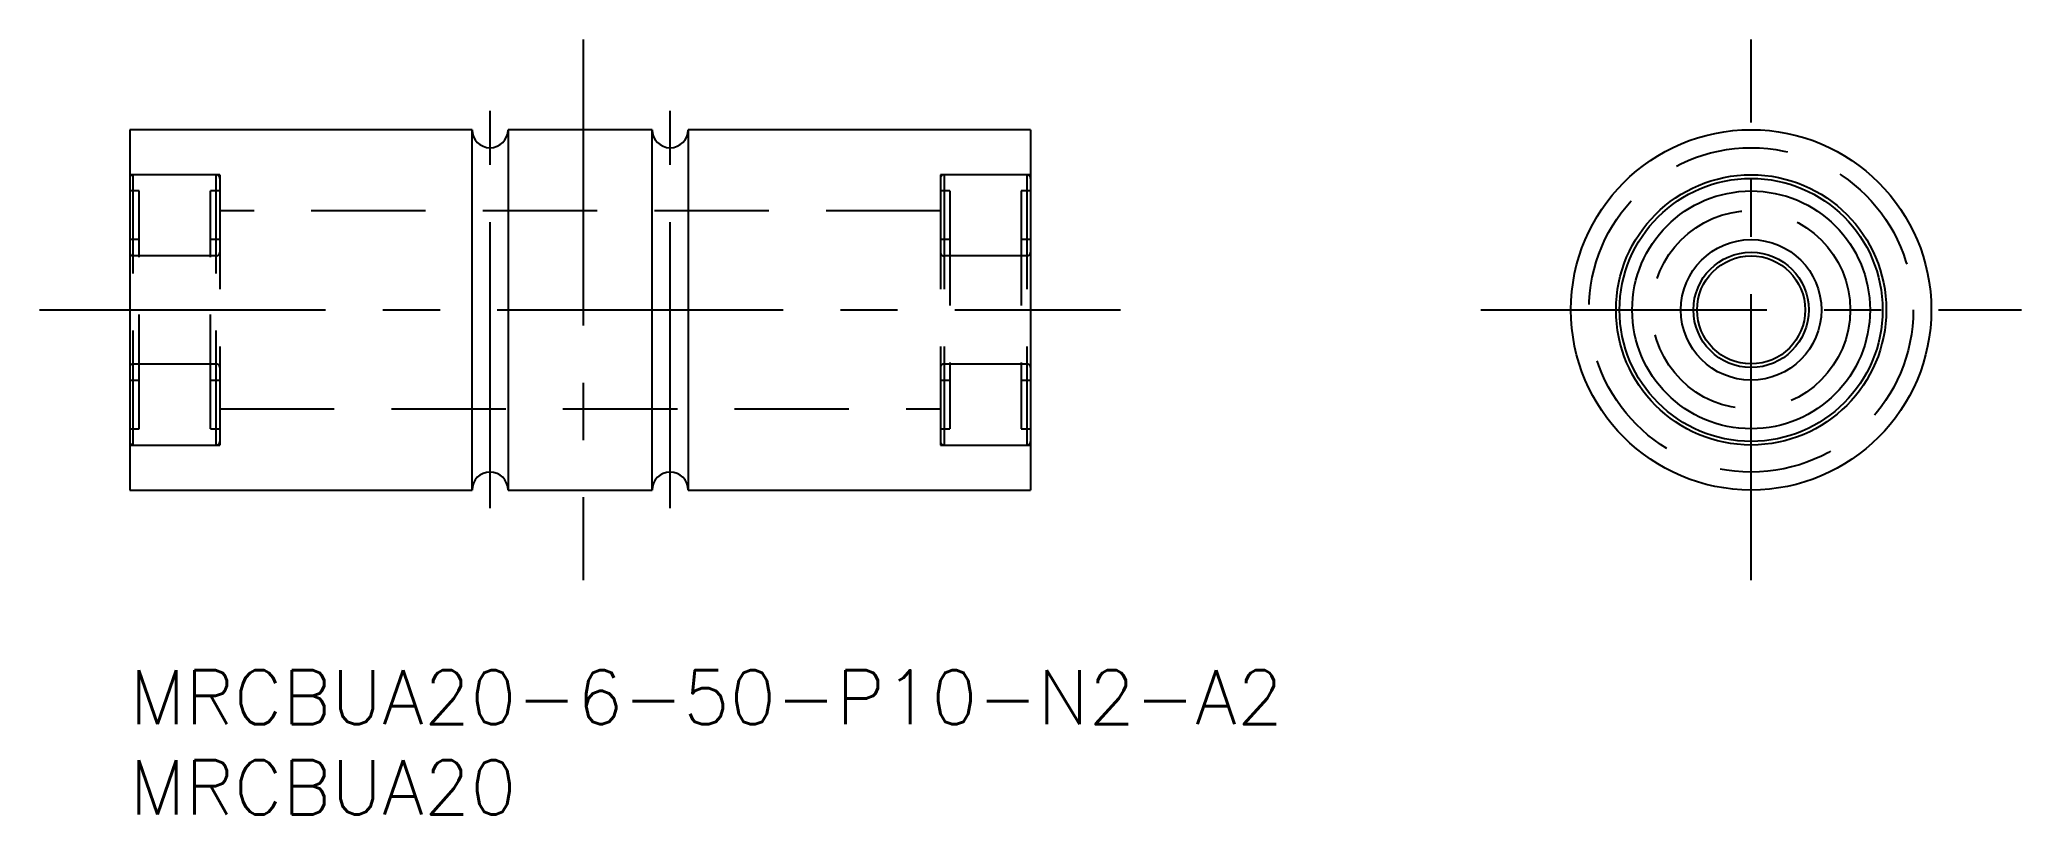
# Model space of a CAD drawing. Extents: x -5 to 105, y -8 to 35.
import ezdxf

# ---------------------------------------------------------------- set-up
doc = ezdxf.new("R2010")
doc.units = 0
doc.header["$LTSCALE"] = 0.5
doc.linetypes.add('CENTER', pattern=[50.8, 31.75, -6.35, 6.35, -6.35])
doc.linetypes.add('DASHED', pattern=[19.05, 12.7, -6.35])
for name, color, linetype in [('MSM_CENTER', 1, 'CENTER'), ('MSM_CONTINUOUS', 7, 'CONTINUOUS'), ('MSM_DASHED', 4, 'DASHED'), ('MSM_NARROW', 5, 'CONTINUOUS'), ('MSM_PART_NUMBER', 7, 'CONTINUOUS')]:
    doc.layers.add(name, color=color, linetype=linetype)
doc.styles.get("Standard").update_dxf_attribs({"font": 'txt.shx', "height": 3, "bigfont": 'bigfont.shx'})

msp = doc.modelspace()

# ---------------------------------------------------------------- linework, layer by layer
at = {"layer": 'MSM_CENTER'}
for p, q in [((25.165, 35), (25.165, 5)), ((90, 5), (90, 35)), ((20, 9), (20, 31.05)), ((30, 9), (30, 31.05)), ((-5, 20), (55, 20)), ((75, 20), (105, 20))]:
    msp.add_line(p, q, dxfattribs=at)
at = {"layer": 'MSM_CONTINUOUS'}
for p, q in [((19, 30), (0, 30)), ((0, 30), (0, 10)), ((19, 10), (19, 30)), ((21, 30), (21, 10)), ((29, 30), (21, 30)), ((29, 10), (29, 30)), ((31, 30), (31, 10)), ((50, 30), (31, 30)), ((50, 30), (50, 10)), ((0, 10), (19, 10)), ((21, 10), (29, 10)), ((31, 10), (50, 10))]:
    msp.add_line(p, q, dxfattribs=at)
for radius in [10, 7.5, 6.6, 3.9, 3]:
    msp.add_circle((90, 20), radius, dxfattribs=at)
for centre, start, end in [((20, 30), 180, 0), ((30, 30), 180, 0), ((20, 10), 0, 180), ((30, 10), 0, 180)]:
    msp.add_arc(centre, 1, start, end, dxfattribs=at)
at = {"layer": 'MSM_DASHED'}
for p, q in [((5, 27.5), (0, 27.5)), ((0.5235, 26.6), (0, 26.6)), ((0.2, 12.5), (0.2, 27.5)), ((0.5235, 13.4), (0.5235, 26.6)), ((5, 26.6), (4.4765, 26.6)), ((4.4765, 13.4), (4.4765, 26.6)), ((4.8, 12.5), (4.8, 27.5)), ((5, 27.5), (5, 12.5)), ((50, 27.5), (45, 27.5)), ((45, 27.5), (45, 12.5)), ((45.5235, 26.6), (45, 26.6)), ((45.2, 27.5), (45.2, 12.5)), ((45.5235, 26.6), (45.5235, 13.4)), ((50, 26.6), (49.4765, 26.6)), ((49.4765, 26.6), (49.4765, 13.4)), ((49.8, 27.5), (49.8, 12.5)), ((45, 25.5), (5, 25.5)), ((0.5235, 23.9), (0, 23.9)), ((5, 23.9), (4.4765, 23.9)), ((45.5235, 23.9), (45, 23.9)), ((50, 23.9), (49.4765, 23.9)), ((4.8, 23), (0.2, 23)), ((49.8, 23), (45.2, 23)), ((0.2, 17), (4.8, 17)), ((45.2, 17), (49.8, 17)), ((0, 16.1), (0.5235, 16.1)), ((4.4765, 16.1), (5, 16.1)), ((45, 16.1), (45.5235, 16.1)), ((49.4765, 16.1), (50, 16.1)), ((5, 14.5), (45, 14.5)), ((0, 13.4), (0.5235, 13.4)), ((4.4765, 13.4), (5, 13.4)), ((45, 13.4), (45.5235, 13.4)), ((49.4765, 13.4), (50, 13.4)), ((0, 12.5), (5, 12.5)), ((45, 12.5), (50, 12.5))]:
    msp.add_line(p, q, dxfattribs=at)
for radius in [9, 5.5]:
    msp.add_circle((90, 20), radius, dxfattribs=at)
for centre, start, end in [((4.8, 27.3), 360, 90), ((0.2, 27.3), 90, 180), ((45.2, 27.3), 90, 180), ((49.8, 27.3), 0, 90), ((0.2, 23.2), 180, 270), ((4.8, 23.2), 270, 0), ((45.2, 23.2), 180, 270), ((49.8, 23.2), 270, 360), ((0.2, 16.8), 90, 180), ((4.8, 16.8), 360, 90), ((45.2, 16.8), 90, 180), ((49.8, 16.8), 0, 90), ((0.2, 12.7), 180, 270), ((4.8, 12.7), 270, 0), ((45.2, 12.7), 180, 270), ((49.8, 12.7), 270, 360)]:
    msp.add_arc(centre, 0.2, start, end, dxfattribs=at)
at = {"layer": 'MSM_NARROW'}
for radius in [7.3, 3.2]:
    msp.add_circle((90, 20), radius, dxfattribs=at)

# ---------------------------------------------------------------- texts
at = {"layer": 'MSM_PART_NUMBER'}
for s, p in [('MRCBUA20-6-50-P10-N2-A2', (0, -3)), ('MRCBUA20', (0, -8))]:
    msp.add_text(s, height=3, dxfattribs=at).set_placement(p)

doc.saveas('drawing.dxf')
